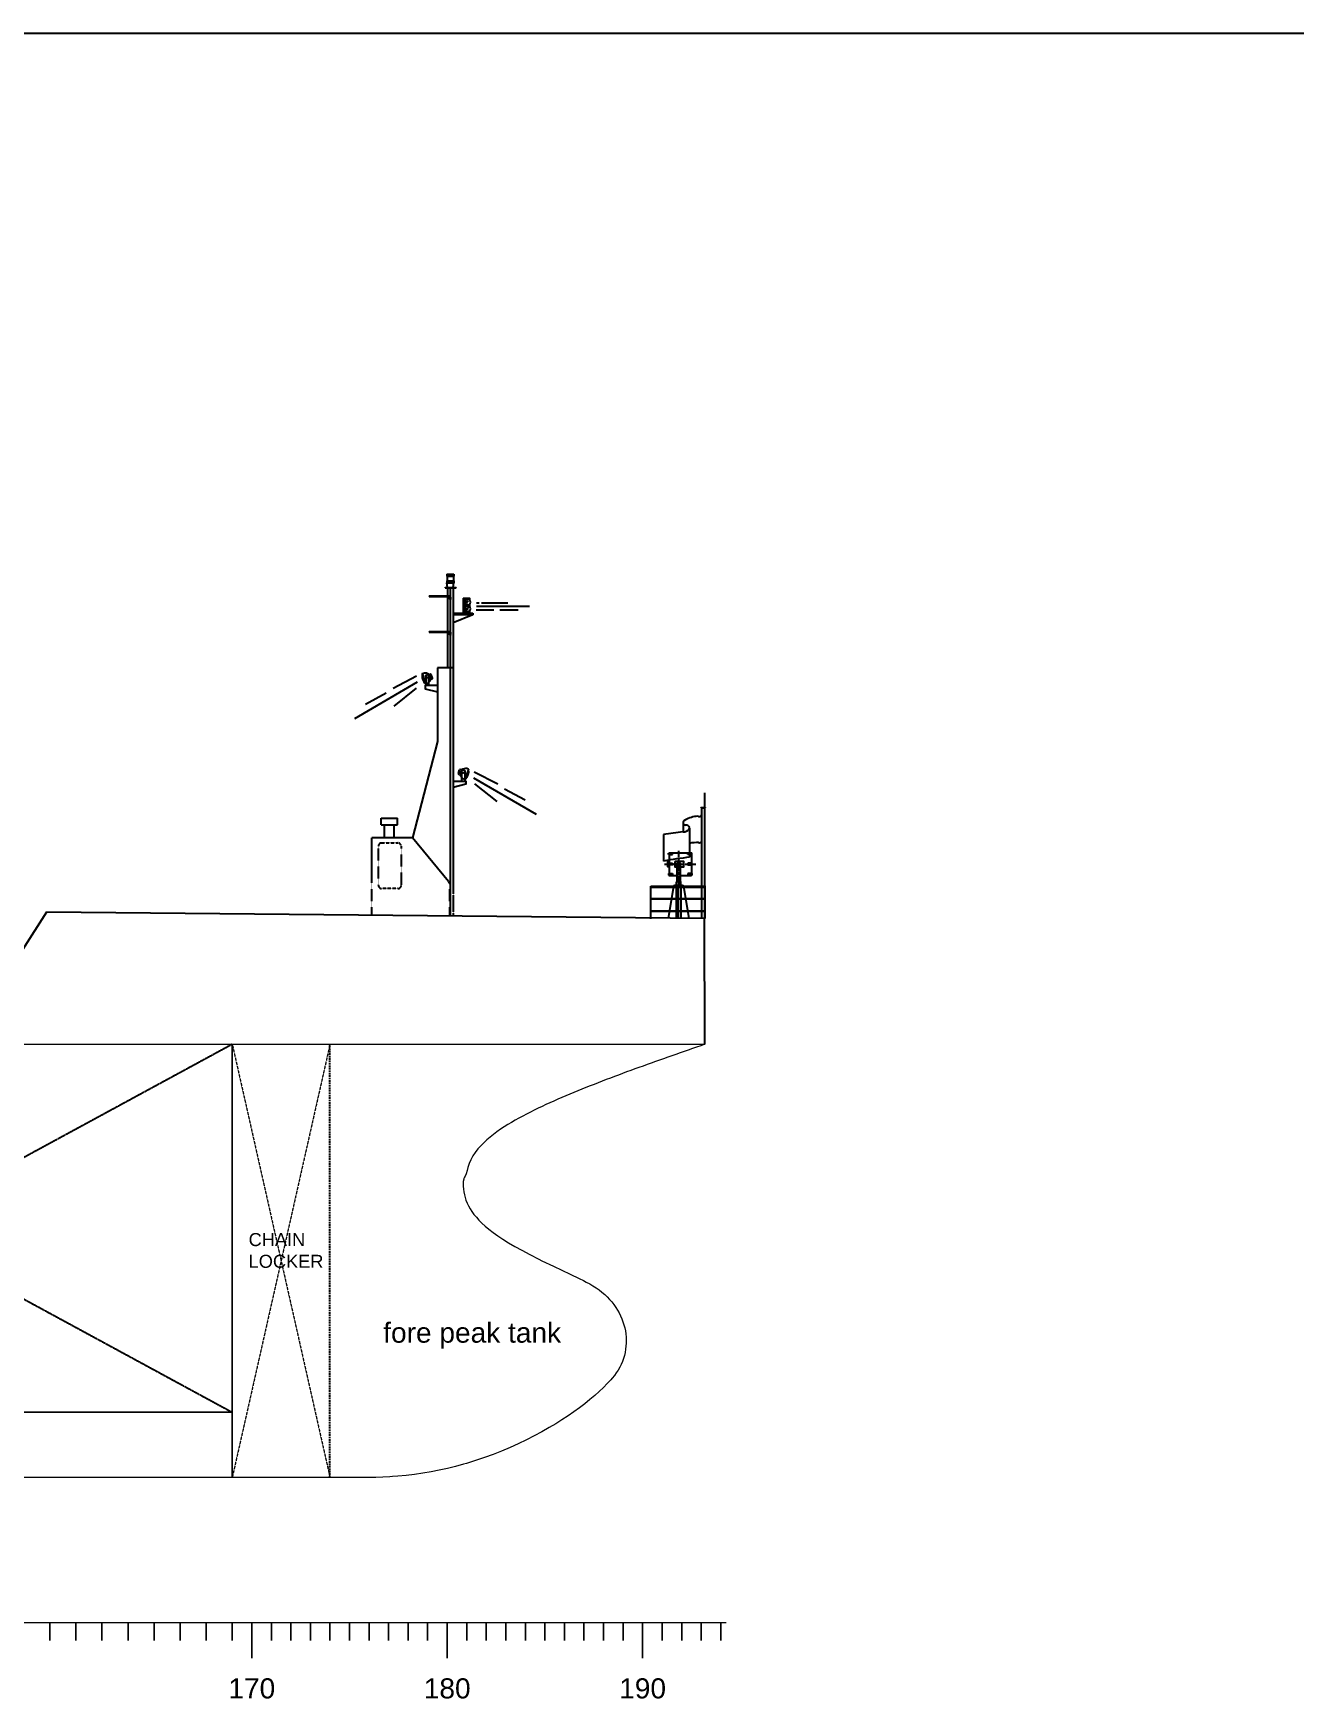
# Model space of a CAD drawing. Header units: millimetres. Extents: x -7277357 to 14022354, y -2768861 to 8298078.
# Drawn here: x 6276319 to 10149336, y 3183610 to 8298078 of the extents above; entities that cross this region are included whole.
import ezdxf
from ezdxf.enums import TextEntityAlignment as Align

# ---------------------------------------------------------------- set-up
doc = ezdxf.new("R2010")
doc.units = ezdxf.units.MM
doc.header["$LTSCALE"] = 10
for name, pattern in [('CENTER', [2, 1.25, -0.25, 0.25, -0.25]), ('CENTER2', [1.125, 0.75, -0.125, 0.125, -0.125]), ('DASHDOT1', [2.3, 2, -0.15, 0, -0.15]), ('DASHED', [0.75, 0.5, -0.25]), ('DASHED2', [0.375, 0.25, -0.125]), ('HIDDEN', [0.375, 0.25, -0.125])]:
    doc.linetypes.add(name, pattern=pattern)
for name, color, linetype in [('02', 7, 'CENTER'), ('11', 7, 'Continuous'), ('BULWARK', 7, 'Continuous'), ('PROFILE', 7, 'Continuous')]:
    doc.layers.add(name, color=color, linetype=linetype)
doc.styles.get("Standard").update_dxf_attribs({"font": 'arial.ttf'})

# ---------------------------------------------------------------- blocks, each defined once
blk = doc.blocks.new('SL-SUEZS')
for p, q in [((-290, 1024), (400, 1024)), ((-290, 1024), (-290, 1010)), ((400, 1024), (400, 1010)), ((-304, 1010), (-179, 1010)), ((-304, 963), (-304, 1010)), ((-304, 983), (-179, 983)), ((-304, 963), (-179, 963)), ((-290, 963), (-290, 701)), ((-290, 647), (-290, 385)), ((-179, 963), (-179, 1010)), ((-25, 724), (-50, 699)), ((-25, 724), (25, 724)), ((25, 724), (50, 699)), ((414, 1010), (289, 1010)), ((289, 963), (289, 1010)), ((414, 983), (289, 983)), ((414, 963), (289, 963)), ((400, 963), (400, 701)), ((400, 647), (400, 385)), ((414, 963), (414, 1010)), ((-304, 385), (-179, 385)), ((-304, 385), (-304, 338)), ((-304, 365), (-179, 365)), ((-304, 338), (-179, 338)), ((-290, 338), (-290, 324)), ((-290, 324), (-50, 324)), ((-179, 385), (-179, 338)), ((50, 324), (400, 324)), ((414, 385), (289, 385)), ((289, 385), (289, 338)), ((414, 365), (289, 365)), ((414, 338), (289, 338)), ((400, 338), (400, 324)), ((414, 385), (414, 338))]:
    blk.add_line(p, q)
at = {"color": 1, "linetype": 'CENTER2'}
for p, q in [((0, 1081), (0, -70)), ((-428, 674), (538, 674))]:
    blk.add_line(p, q, dxfattribs=at)
at = {"color": 7}
for p, q in [((-50, 699), (-50, 130)), ((50, 699), (50, 130))]:
    blk.add_line(p, q, dxfattribs=at)
for points in [[(-290, 744), (-340, 744), (-340, 604), (-290, 604)], [(-290, 739), (-335, 739), (-335, 609), (-290, 609)], [(-107, 755), (-107, 593), (-50, 593)], [(50, 593), (164, 593), (164, 755), (-107, 755)]]:
    blk.add_lwpolyline(points)
for points in [[(-179, 701), (-179, 647), (-304, 647), (-304, 701)], [(289, 701), (289, 647), (414, 647), (414, 701)], [(-150, 10), (-150, 0), (150, 0), (150, 10)], [(-120, 20), (-120, 10), (120, 10), (120, 20)], [(-75, 130), (-75, 20), (75, 20), (75, 130)]]:
    blk.add_lwpolyline(points, close=True)
for radius in [28.1, 23]:
    blk.add_circle((0, 674), radius)

msp = doc.modelspace()

# ---------------------------------------------------------------- linework, layer by layer
at = {"color": 6}
msp.add_line((-7277357.40145, 8298078.42645), (14022353.72141, 8298078.42645), dxfattribs=at)
at = {"color": 7}
for p, q in [((7545748.92659, 6636639.8822), (7567748.92659, 6636639.8822)), ((7545748.92659, 6636639.8822), (7545748.92659, 6630639.8822)), ((7545748.92659, 6630639.8822), (7567748.92659, 6630639.8822)), ((7545748.92659, 6616639.8822), (7567748.92659, 6616639.8822)), ((7545748.92659, 6616639.8822), (7545748.92659, 6610639.8822)), ((7545748.92659, 6610639.8822), (7567748.92659, 6610639.8822)), ((7567748.92659, 6636639.8822), (7567748.92659, 6630639.8822)), ((7567748.92659, 6616639.8822), (7567748.92659, 6610639.8822)), ((7491748.92659, 6570673.14903), (7555748.92659, 6570673.14903)), ((7491748.92659, 6569673.14903), (7557480.14006, 6569673.14903)), ((7491748.92659, 6568673.14903), (7555748.92659, 6568673.14903)), ((7540609.91273, 6595639.8822), (7574428.94281, 6595639.8822)), ((7540609.91273, 6594673.14903), (7540609.91273, 6595639.8822)), ((7540609.91273, 6594673.14903), (7574428.94281, 6594673.14903)), ((7548248.92659, 6594673.14903), (7548248.92659, 6349288.00601)), ((7550272.46749, 6595639.8822), (7564766.38805, 6595639.8822)), ((7555748.92659, 6559673.14903), (7557748.92659, 6559673.14903)), ((7565248.92659, 6594673.14903), (7565248.92659, 5703839.82927)), ((7574428.94281, 6594673.14903), (7574428.94281, 6595639.8822)), ((7596488.71508, 6563753.25694), (7596488.71508, 6517372.71103)), ((7603800.7848, 6549792.95035), (7609185.58065, 6555177.21543)), ((7604124.03179, 6547273.49935), (7612200.96008, 6555349.89687)), ((7608086.68244, 6548048.44288), (7609379.49345, 6549341.43082)), ((7637276.92892, 6549407.9556), (7645126.5051, 6549407.9556)), ((7652500.32259, 6549407.9556), (7733374.87793, 6549407.9556)), ((7565248.92659, 6517372.71103), (7625476.55629, 6517372.71103)), ((7625476.55629, 6512541.16822), (7565248.92659, 6512541.16822)), ((7625476.55629, 6512541.16822), (7565248.92659, 6487338.73739)), ((7612998.19652, 6534478.08507), (7604468.86399, 6525948.75254)), ((7608582.08009, 6533164.57355), (7604834.57362, 6529416.53621)), ((7609702.74034, 6528425.7409), (7611080.83059, 6529804.36182)), ((7615814.00152, 6542978.40145), (7615814.00152, 6538146.85874)), ((7625476.55629, 6517372.71103), (7625476.55629, 6512541.16822)), ((7635849.8297, 6527761.90805), (7689845.34566, 6527761.90805)), ((7636801.17024, 6539179.409), (7799977.20303, 6539179.409)), ((7708636.6641, 6527761.90805), (7765248.76439, 6527761.90805)), ((7491748.92659, 6460636.39446), (7555748.92659, 6460636.39446)), ((7491748.92659, 6459636.39446), (7557480.14006, 6459636.39446)), ((7491748.92659, 6458636.39446), (7555748.92659, 6458636.39446)), ((7454731.86515, 6305256.96377), (7262713.95653, 6193131.14543)), ((7453149.77733, 6323648.24866), (7380772.17674, 6285877.36049)), ((7470746.65663, 6331873.26549), (7475341.29313, 6333365.82785)), ((7470746.65663, 6331873.26549), (7481197.07056, 6299709.21752)), ((7481197.07056, 6299709.21752), (7481486.52439, 6299803.34306)), ((7481486.52439, 6323838.62283), (7481486.52439, 6294850.78172)), ((7491149.25607, 6294850.78172), (7491149.25607, 6323838.62283)), ((7491962.59294, 6329114.60808), (7495638.44369, 6330309.22424)), ((7491962.59294, 6329114.60808), (7496739.81882, 6314411.20506)), ((7496739.81882, 6314411.20506), (7500415.66957, 6315605.46737)), ((7501656.64076, 6318040.70078), (7498073.50018, 6329068.25305)), ((7359415.22908, 6271441.47224), (7296727.07634, 6237230.04585)), ((7451567.86632, 6286668.22753), (7382947.50333, 6231693.26917)), ((7581341.21242, 6024859.11291), (7584924.35301, 6035886.66518)), ((7591035.26025, 6035933.02021), (7586258.03437, 6021229.61719)), ((7591035.26025, 6035933.02021), (7587359.40949, 6037127.63637)), ((7612251.19656, 6038691.67762), (7601800.78263, 6006527.62965)), ((7612251.19656, 6038691.67762), (7607656.56006, 6040184.23998)), ((7586258.03437, 6021229.61719), (7582582.18361, 6022423.8795)), ((7591848.59712, 6001669.19385), (7591848.59712, 6030657.03496)), ((7601511.3288, 6030657.03496), (7601511.3288, 6001669.19385)), ((7601800.78263, 6006527.62965), (7601511.3288, 6006621.75519)), ((7628265.98803, 6012075.3759), (7820283.89665, 5899949.55756)), ((7629848.07586, 6030466.66079), (7702225.67645, 5992695.77262)), ((7631429.98686, 5993486.63966), (7700050.34985, 5938511.6813)), ((7723582.62411, 5978259.88437), (7786270.77685, 5944048.45798)), ((8338163.23495, 5579850.46378), (8338163.23495, 5966028.99352)), ((8172862.84435, 5578830.28553), (8172862.84435, 5678830.28553)), ((8242211.61768, 5679350.85771), (8225319.62587, 5579154.03109)), ((8249711.61768, 5681350.85771), (8249711.61768, 5579304.57024)), ((8257211.61768, 5579350.85771), (8257211.61768, 5679350.85771)), ((8264711.61768, 5681350.85771), (8264711.61768, 5579397.14518)), ((8272211.61768, 5679350.85771), (8289037.31322, 5579547.27517)), ((8338163.23495, 5679850.46378), (8338163.23495, 5579850.46378)), ((6316930.42983, 5599521.48716), (6057430.80354, 5193239.93405)), ((8338163.23495, 5579850.46378), (6316930.42983, 5599521.48716)), ((8338163.23495, 5579418.46378), (8337299.23495, 5579418.46378)), ((8338163.23495, 5193239.93405), (8337548.1454, 5579856.44995)), ((8338163.23495, 5579418.46378), (8338163.23495, 5580282.46378))]:
    msp.add_line(p, q, dxfattribs=at)
at = {"linetype": 'CENTER'}
for p, q in [((7491748.92659, 6570673.14903), (7491748.92659, 6568673.14903)), ((7555748.92659, 6568673.14903), (7555748.92659, 6559673.14903)), ((7557748.92659, 6568673.14903), (7557748.92659, 6559673.14903)), ((7491748.92659, 6460636.39446), (7491748.92659, 6458636.39446)), ((7555748.92659, 6458636.39446), (7555748.92659, 6449636.39446)), ((7557748.92659, 6458636.39446), (7557748.92659, 6449636.39446))]:
    msp.add_line(p, q, dxfattribs=at)
at = {"linetype": 'DASHDOT1'}
msp.add_line((7556748.92659, 6594673.14903), (7556748.92659, 5587372.61333), dxfattribs=at)
at = {"linetype": 'Continuous'}
msp.add_line((7517748.92659, 6349288.00601), (7517748.92659, 6123015.35684), dxfattribs=at)
at = {"color": 7, "linetype": 'DASHED'}
for p, q in [((7481486.52439, 6299803.34306), (7485792.06099, 6301202.48757)), ((7601511.3288, 6006621.75519), (7597205.79219, 6008020.8997))]:
    msp.add_line(p, q, dxfattribs=at)
for p, q in [((7517748.92659, 6123015.35684), (7440248.9266, 5827372.61333)), ((8326353.0954, 5920909.35802), (8326353.0954, 5919603.56525)), ((8326353.0954, 5920909.35802), (8338743.19839, 5920909.35802)), ((8326353.0954, 5919603.56525), (8338743.19839, 5919603.56525)), ((8327548.1454, 5919603.25978), (8327548.1454, 5579837.52361)), ((8337548.1454, 5919603.56525), (8337548.1454, 5579837.52361)), ((8338743.19839, 5920909.35802), (8338743.19839, 5919603.56525)), ((8211495.61295, 5837224.73713), (8211495.61295, 5755987.49852)), ((8271451.29735, 5873716.56869), (8271451.29735, 5845860.50951)), ((8291378.82742, 5857270.38982), (8291378.82742, 5767611.35394))]:
    msp.add_line(p, q)
at = {"color": 4}
for p, q in [((7440248.9266, 5827372.61333), (7315248.9266, 5827372.61333)), ((7315248.9266, 5691538.53819), (7315248.9266, 5827372.61333)), ((7550633.61537, 5692991.25309), (7440248.9266, 5827372.61333))]:
    msp.add_line(p, q, dxfattribs=at)
at = {"linetype": 'HIDDEN'}
for p, q in [((7335908.09266, 5681609.21504), (7335908.09266, 5801609.21504)), ((7345908.09266, 5811609.21504), (7395908.09266, 5811609.21504)), ((7405908.09266, 5801609.21504), (7405908.09266, 5681609.21504)), ((7395908.09266, 5671609.21504), (7345908.09266, 5671609.21504))]:
    msp.add_line(p, q, dxfattribs=at)
at = {"color": 0, "linetype": 'ByBlock'}
for p, q in [((8327548.1454, 5738594.77153), (8327548.1454, 5738606.52153)), ((8337548.1454, 5738594.77153), (8337548.1454, 5738606.52153))]:
    msp.add_line(p, q, dxfattribs=at)
at = {"color": 1, "linetype": 'HIDDEN'}
for p, q in [((7315248.9266, 5587372.61333), (7315248.9266, 5691538.53819)), ((7555248.9266, 5587372.61333), (7555248.9266, 5687372.61333))]:
    msp.add_line(p, q, dxfattribs=at)
at = {"color": 1}
msp.add_line((7550633.61537, 5692991.25309), (7555248.9266, 5687372.61333), dxfattribs=at)
at = {"color": 7, "linetype": 'HIDDEN'}
for p, q in [((7565248.92659, 5707372.61333), (7565248.92659, 5587372.61333)), ((7565248.92659, 5703811.10098), (7565248.92659, 5599427.2284))]:
    msp.add_line(p, q, dxfattribs=at)
at = {"color": 0, "linetype": 'DASHED', "transparency": 33554521}
for p, q in [((4807163.23495, 5193239.93405), (6887163.23495, 4063239.93405)), ((6887163.23495, 5193239.93405), (4807163.23495, 4063239.93405))]:
    msp.add_line(p, q, dxfattribs=at)
at = {"linetype": 'HIDDEN', "lineweight": 18, "ltscale": 2}
for p, q in [((6887163.23495, 5193239.93405), (7187163.23495, 3863239.93405)), ((7187163.23495, 5193239.93405), (6887163.23495, 3863239.93405))]:
    msp.add_line(p, q, dxfattribs=at)
at = {"linetype": 'DASHED2', "ltscale": 2000}
msp.add_line((7187163.23495, 3863239.93405), (7187163.23495, 5193239.93405), dxfattribs=at)
at = {"color": 7}
for points in [[(7596488.71508, 6563753.25694), (7615814.00152, 6563753.25694), (7615814.00152, 6558921.71413)], [(7615814.00152, 6558921.71413), (7601320.08097, 6558921.71413), (7601320.08097, 6542978.40145), (7615814.00152, 6542978.40145), (7615814.00152, 6538146.85874), (7601320.08097, 6538146.85874), (7601320.08097, 6522203.54606), (7615814.00152, 6522203.54606), (7615814.00152, 6517372.71103)], [(7517748.92659, 6294850.78172), (7479098.53063, 6294850.78172), (7479098.53063, 6285188.05003), (7517748.92659, 6275525.31835)], [(7565248.92659, 6001669.19385), (7603899.32256, 6001669.19385), (7603899.32256, 5992006.46216), (7565248.92659, 5982343.73048)]]:
    msp.add_lwpolyline(points, dxfattribs=at)
for centre in [(7486317.89018, 6323838.62283), (7596679.96301, 6030657.03496)]:
    msp.add_circle(centre, 4831.30685, dxfattribs=at)
for centre, radius, start, end in [((7603868.72505, 6550950.05779), 14360.90135, 326.282917995, 33.717085006), ((7603868.72505, 6530175.2024), 14360.90135, 326.282917995, 33.717085006), ((7501817.64503, 6324189.29366), 32007.40793, 166.1092449991, 229.8911890023), ((7478047.75677, 6309330.54809), 24187.29944, 54.8799089782, 96.4246579876), ((7467324.34329, 6327649.6464), 32257.18571, 317.6117320141, 335.7698579853), ((7496235.22091, 6328471.29881), 1932.52261, 17.9904399957, 107.9886939793), ((7499818.71544, 6317443.74655), 1932.52261, 287.9904439898, 17.9936909924), ((7586762.63228, 6035289.71094), 1932.52261, 72.0113060207, 162.0095600043), ((7604950.09642, 6016148.96022), 24187.29944, 83.5753420124, 125.1200910218), ((7581180.20816, 6031007.70579), 32007.40793, 310.1088109977, 13.8907550009), ((7583179.13775, 6024262.15868), 1932.52261, 162.0063090076, 252.0095560102), ((7615673.5099, 6034468.05853), 32257.18571, 204.2301420147, 222.3882679859)]:
    msp.add_arc(centre, radius, start, end, dxfattribs=at)
at = {"color": 7, "linetype": 'DASHED'}
for centre, start, end in [((7467324.34329, 6327649.6464), 304.9261170086, 317.6117320141), ((7615673.5099, 6034468.05853), 222.3882679859, 235.0738829914)]:
    msp.add_arc(centre, 32257.18571, start, end, dxfattribs=at)
for centre, radius, start, end in [((8325399.63437, 5796135.15001), 98142.11564, 97.9658028544, 121.5718177814), ((8315111.25012, 5867015.33931), 26522.59788, 82.7434286575, 99.3435284931), ((8321327.37789, 5899063.43193), 6413.86741, 243.4587466972, 345.9050245695), ((8411452.71175, 4663323.84632), 1190809.02868, 96.75215171346, 99.66673203066), ((8278921.84455, 5874103.73334), 7480.57297, 130.9845363455, 266.66944043), ((8272910.31469, 5867150.18825), 21318.95187, 266.3782782038, 325.3646829711), ((8280503.41635, 5855638.45553), 11180.62657, 16.166962366, 100.3887970672), ((8287330.82309, 5857638.2631), 4064.6857, 320.1471744775, 17.1112282577), ((8314031.29846, 5721171.75917), 91716.87781, 86.7891011821, 104.2237522281), ((8321362.17668, 5819626.37126), 7222.9009, 252.3192807953, 328.91899331), ((8411452.71175, 4663323.84632), 1110809.02868, 96.19950396852, 100.37036142582)]:
    msp.add_arc(centre, radius, start, end)
at = {"linetype": 'HIDDEN'}
for centre, start, end in [((7345908.09266, 5801609.21504), 90, 180), ((7395908.09266, 5801609.21504), 0, 90), ((7345908.09266, 5681609.21504), 180, 270), ((7395908.09266, 5681609.21504), 270, 0)]:
    msp.add_arc(centre, 10000, start, end, dxfattribs=at)
at = {"layer": '02', "color": 7, "linetype": 'Continuous'}
for p, q in [((7548183.29912, 6595639.8822), (7545748.92659, 6610639.8822)), ((7565266.74269, 6595639.8822), (7567748.92659, 6610639.8822))]:
    msp.add_line(p, q, dxfattribs=at)
at = {"layer": '02', "linetype": 'Continuous'}
for p, q in [((7546802.59356, 6630639.8822), (7546802.59356, 6616639.8822)), ((7566695.25962, 6630639.8822), (7566695.25962, 6616639.8822)), ((7547511.89848, 6568673.14903), (7547511.89848, 6567765.65042)), ((7547511.89848, 6567765.65042), (7555748.92659, 6559673.14903)), ((7547511.89848, 6458636.39446), (7547511.89848, 6457728.89586)), ((7547511.89848, 6457728.89586), (7555748.92659, 6449636.39446)), ((7555748.92659, 6449636.39446), (7557748.92659, 6449636.39446)), ((7565248.92659, 6349288.00601), (7517748.92659, 6349288.00601))]:
    msp.add_line(p, q, dxfattribs=at)
for centre in [(7555746.94363, 6568671.16606), (7555746.94363, 6458634.41149)]:
    msp.add_arc(centre, 2001.98395, 0.0567515576, 89.9432484569, dxfattribs=at)
at = {"layer": '11', "color": 7, "linetype": 'Continuous', "lineweight": 20, "flags": 128}
for points in [[(-6352836.76505, 5193239.93405), (8338163.23495, 5193239.93405), (8325463.23495, 5188839.93405), (8312763.23495, 5184439.93405), (8300163.23495, 5180139.93405), (8287463.23495, 5175739.93405), (8274763.23495, 5171339.93405), (8262163.23495, 5166839.93405), (8249463.23495, 5162439.93405), (8236863.23495, 5158039.93405), (8224163.23495, 5153539.93405), (8211563.23495, 5149139.93405), (8198963.23495, 5144639.93405), (8186363.23495, 5140139.93405), (8173663.23495, 5135639.93405), (8161063.23495, 5131039.93405), (8148463.23495, 5126539.93405), (8135863.23495, 5122039.93405), (8123363.23495, 5117439.93405), (8110763.23495, 5112839.93405), (8098163.23495, 5108239.93405), (8085663.23495, 5103539.93405), (8073063.23495, 5098839.93405), (8060563.23495, 5094139.93405), (8048063.23495, 5089439.93405), (8035563.23495, 5084739.93405), (8023063.23495, 5079939.93405), (8010563.23495, 5075139.93405), (7998163.23495, 5070239.93405), (7985663.23495, 5065339.93405), (7973263.23495, 5060439.93405), (7960863.23495, 5055439.93405), (7948463.23495, 5050439.93405), (7936163.23495, 5045439.93405), (7923763.23495, 5040239.93405), (7911463.23495, 5035139.93405), (7899263.23495, 5029839.93405), (7886963.23495, 5024539.93405), (7874763.23495, 5019139.93405), (7862663.23495, 5013739.93405), (7850463.23495, 5008239.93405), (7838463.23495, 5002639.93405), (7826363.23495, 4996839.93405), (7814463.23495, 4991039.93405), (7802563.23495, 4985139.93405), (7790663.23495, 4979039.93405), (7778963.23495, 4972939.93405), (7767263.23495, 4966539.93405), (7755663.23495, 4960039.93405), (7744263.23495, 4953439.93405), (7732963.23495, 4946539.93405), (7721763.23495, 4939439.93405), (7710663.23495, 4932139.93405), (7699863.23495, 4924539.93405), (7689263.23495, 4916739.93405), (7678863.23495, 4908539.93405), (7668863.23495, 4899939.93405), (7659163.23495, 4891039.93405), (7649963.23495, 4881639.93405), (7641263.23495, 4871739.93405), (7633163.23495, 4861439.93405), (7625863.23495, 4850439.93405), (7619463.23495, 4838939.93405), (7614363.23495, 4826939.93405), (7610663.23495, 4814539.93405), (7608663.23495, 4805639.93405), (7605263.23495, 4795539.93405), (7601863.23495, 4788639.93405), (7600263.23495, 4785139.93405), (7598563.23495, 4780939.93405), (7597763.23495, 4778539.93405), (7597163.23495, 4776739.93405), (7596763.23495, 4775039.93405), (7596363.23495, 4772339.93405), (7596263.23495, 4769739.93405), (7596163.23495, 4768039.93405), (7596363.23495, 4762839.93405), (7596563.23495, 4757739.93405), (7597163.23495, 4748839.93405), (7598163.23495, 4740139.93405), (7599763.23495, 4731439.93405), (7601963.23495, 4722839.93405), (7604763.23495, 4714239.93405), (7608263.23495, 4705639.93405), (7612463.23495, 4697039.93405), (7617363.23495, 4688439.93405), (7622963.23495, 4679739.93405), (7629363.23495, 4671039.93405), (7636663.23495, 4662139.93405), (7644763.23495, 4653139.93405), (7653963.23495, 4644039.93405), (7664163.23495, 4634739.93405), (7675463.23495, 4625139.93405), (7688163.23495, 4615439.93405), (7702163.23495, 4605339.93405), (7717763.23495, 4594839.93405), (7735063.23495, 4584039.93405), (7754463.23495, 4572639.93405), (7776063.23495, 4560539.93405), (7800463.23495, 4547639.93405), (7828563.23495, 4533439.93405), (7838163.23495, 4528739.93405), (7873663.23495, 4511439.93405), (7924563.23495, 4487239.93405), (7951963.23495, 4474039.93405), (7965363.23495, 4467539.93405), (7974063.23495, 4463239.93405), (7984663.23495, 4457639.93405), (7994763.23495, 4451739.93405), (8004463.23495, 4445539.93405), (8013663.23495, 4438939.93405), (8022363.23495, 4432039.93405), (8030663.23495, 4424939.93405), (8038463.23495, 4417539.93405), (8045763.23495, 4409839.93405), (8052563.23495, 4401939.93405), (8058863.23495, 4393739.93405), (8064763.23495, 4385439.93405), (8070163.23495, 4376939.93405), (8075063.23495, 4368239.93405), (8079463.23495, 4359339.93405), (8083463.23495, 4350339.93405), (8086863.23495, 4341239.93405), (8089763.23495, 4331939.93405), (8092263.23495, 4322639.93405), (8094163.23495, 4313239.93405), (8095563.23495, 4303839.93405), (8096463.23495, 4294339.93405), (8096863.23495, 4284939.93405), (8096763.23495, 4275439.93405), (8096063.23495, 4265939.93405), (8094963.23495, 4256539.93405), (8093263.23495, 4247139.93405), (8091063.23495, 4237839.93405), (8088263.23495, 4228639.93405), (8084963.23495, 4219439.93405), (8081163.23495, 4210439.93405), (8076763.23495, 4201639.93405), (8071863.23495, 4192939.93405), (8066363.23495, 4184439.93405), (8060363.23495, 4176039.93405), (8053763.23495, 4167939.93405), (8049563.23495, 4163239.93405), (8048563.23495, 4162039.93405), (8044863.23495, 4157939.93405), (8038763.23495, 4151439.93405), (8027063.23495, 4139739.93405), (8014063.23495, 4127339.93405), (8000063.23495, 4114839.93405), (7985163.23495, 4102139.93405), (7969463.23495, 4089539.93405), (7953063.23495, 4076939.93405), (7935963.23495, 4064439.93405), (7918063.23495, 4052039.93405), (7899563.23495, 4039839.93405), (7880363.23495, 4027839.93405), (7860663.23495, 4016039.93405), (7838163.23495, 4003239.93405), (7814463.23495, 3990539.93405), (7790263.23495, 3978239.93405), (7765463.23495, 3966339.93405), (7740163.23495, 3954939.93405), (7714263.23495, 3944039.93405), (7687963.23495, 3933739.93405), (7661263.23495, 3923939.93405), (7634063.23495, 3914839.93405), (7606563.23495, 3906339.93405), (7597163.23495, 3903639.93405), (7572663.23495, 3896939.93405), (7547863.23495, 3890839.93405), (7522963.23495, 3885339.93405), (7497763.23495, 3880439.93405), (7472463.23495, 3876139.93405), (7447063.23495, 3872539.93405), (7421563.23495, 3869439.93405), (7396063.23495, 3867039.93405), (7379663.23495, 3865839.93405), (7371463.23495, 3865239.93405), (7349863.23495, 3863939.93405), (7328163.23495, 3863239.93405), (7325063.23495, 3863239.93405), (2889663.23495, 3863239.93405)], [(4807163.23495, 4063239.93405), (4807163.23495, 5193239.93405), (6887163.23495, 5193239.93405), (6887163.23495, 4063239.93405), (4807163.23495, 4063239.93405)], [(6887163.23495, 3863239.93405), (6887163.23495, 5193239.93405), (8338163.23495, 5193239.93405), (8325463.23495, 5188839.93405), (8312763.23495, 5184439.93405), (8300163.23495, 5180139.93405), (8287463.23495, 5175739.93405), (8274763.23495, 5171339.93405), (8262163.23495, 5166839.93405), (8249463.23495, 5162439.93405), (8236863.23495, 5158039.93405), (8224163.23495, 5153539.93405), (8211563.23495, 5149139.93405), (8198963.23495, 5144639.93405), (8186363.23495, 5140139.93405), (8173663.23495, 5135639.93405), (8161063.23495, 5131039.93405), (8148463.23495, 5126539.93405), (8135863.23495, 5122039.93405), (8123363.23495, 5117439.93405), (8110763.23495, 5112839.93405), (8098163.23495, 5108239.93405), (8085663.23495, 5103539.93405), (8073063.23495, 5098839.93405), (8060563.23495, 5094139.93405), (8048063.23495, 5089439.93405), (8035563.23495, 5084739.93405), (8023063.23495, 5079939.93405), (8010563.23495, 5075139.93405), (7998163.23495, 5070239.93405), (7985663.23495, 5065339.93405), (7973263.23495, 5060439.93405), (7960863.23495, 5055439.93405), (7948463.23495, 5050439.93405), (7936163.23495, 5045439.93405), (7923763.23495, 5040239.93405), (7911463.23495, 5035139.93405), (7899263.23495, 5029839.93405), (7886963.23495, 5024539.93405), (7874763.23495, 5019139.93405), (7862663.23495, 5013739.93405), (7850463.23495, 5008239.93405), (7838463.23495, 5002639.93405), (7826363.23495, 4996839.93405), (7814463.23495, 4991039.93405), (7802563.23495, 4985139.93405), (7790663.23495, 4979039.93405), (7778963.23495, 4972939.93405), (7767263.23495, 4966539.93405), (7755663.23495, 4960039.93405), (7744263.23495, 4953439.93405), (7732963.23495, 4946539.93405), (7721763.23495, 4939439.93405), (7710663.23495, 4932139.93405), (7699863.23495, 4924539.93405), (7689263.23495, 4916739.93405), (7678863.23495, 4908539.93405), (7668863.23495, 4899939.93405), (7659163.23495, 4891039.93405), (7649963.23495, 4881639.93405), (7641263.23495, 4871739.93405), (7633163.23495, 4861439.93405), (7625863.23495, 4850439.93405), (7619463.23495, 4838939.93405), (7614363.23495, 4826939.93405), (7610663.23495, 4814539.93405), (7608663.23495, 4805639.93405), (7605263.23495, 4795539.93405), (7601863.23495, 4788639.93405), (7600263.23495, 4785139.93405), (7598563.23495, 4780939.93405), (7597763.23495, 4778539.93405), (7597163.23495, 4776739.93405), (7596763.23495, 4775039.93405), (7596363.23495, 4772339.93405), (7596263.23495, 4769739.93405), (7596163.23495, 4768039.93405), (7596363.23495, 4762839.93405), (7596563.23495, 4757739.93405), (7597163.23495, 4748839.93405), (7598163.23495, 4740139.93405), (7599763.23495, 4731439.93405), (7601963.23495, 4722839.93405), (7604763.23495, 4714239.93405), (7608263.23495, 4705639.93405), (7612463.23495, 4697039.93405), (7617363.23495, 4688439.93405), (7622963.23495, 4679739.93405), (7629363.23495, 4671039.93405), (7636663.23495, 4662139.93405), (7644763.23495, 4653139.93405), (7653963.23495, 4644039.93405), (7664163.23495, 4634739.93405), (7675463.23495, 4625139.93405), (7688163.23495, 4615439.93405), (7702163.23495, 4605339.93405), (7717763.23495, 4594839.93405), (7735063.23495, 4584039.93405), (7754463.23495, 4572639.93405), (7776063.23495, 4560539.93405), (7800463.23495, 4547639.93405), (7828563.23495, 4533439.93405), (7838163.23495, 4528739.93405), (7873663.23495, 4511439.93405), (7924563.23495, 4487239.93405), (7951963.23495, 4474039.93405), (7965363.23495, 4467539.93405), (7974063.23495, 4463239.93405), (7984663.23495, 4457639.93405), (7994763.23495, 4451739.93405), (8004463.23495, 4445539.93405), (8013663.23495, 4438939.93405), (8022363.23495, 4432039.93405), (8030663.23495, 4424939.93405), (8038463.23495, 4417539.93405), (8045763.23495, 4409839.93405), (8052563.23495, 4401939.93405), (8058863.23495, 4393739.93405), (8064763.23495, 4385439.93405), (8070163.23495, 4376939.93405), (8075063.23495, 4368239.93405), (8079463.23495, 4359339.93405), (8083463.23495, 4350339.93405), (8086863.23495, 4341239.93405), (8089763.23495, 4331939.93405), (8092263.23495, 4322639.93405), (8094163.23495, 4313239.93405), (8095563.23495, 4303839.93405), (8096463.23495, 4294339.93405), (8096863.23495, 4284939.93405), (8096763.23495, 4275439.93405), (8096063.23495, 4265939.93405), (8094963.23495, 4256539.93405), (8093263.23495, 4247139.93405), (8091063.23495, 4237839.93405), (8088263.23495, 4228639.93405), (8084963.23495, 4219439.93405), (8081163.23495, 4210439.93405), (8076763.23495, 4201639.93405), (8071863.23495, 4192939.93405), (8066363.23495, 4184439.93405), (8060363.23495, 4176039.93405), (8053763.23495, 4167939.93405), (8049563.23495, 4163239.93405), (8048563.23495, 4162039.93405), (8044863.23495, 4157939.93405), (8038763.23495, 4151439.93405), (8027063.23495, 4139739.93405), (8014063.23495, 4127339.93405), (8000063.23495, 4114839.93405), (7985163.23495, 4102139.93405), (7969463.23495, 4089539.93405), (7953063.23495, 4076939.93405), (7935963.23495, 4064439.93405), (7918063.23495, 4052039.93405), (7899563.23495, 4039839.93405), (7880363.23495, 4027839.93405), (7860663.23495, 4016039.93405), (7838163.23495, 4003239.93405), (7814463.23495, 3990539.93405), (7790263.23495, 3978239.93405), (7765463.23495, 3966339.93405), (7740163.23495, 3954939.93405), (7714263.23495, 3944039.93405), (7687963.23495, 3933739.93405), (7661263.23495, 3923939.93405), (7634063.23495, 3914839.93405), (7606563.23495, 3906339.93405), (7597163.23495, 3903639.93405), (7572663.23495, 3896939.93405), (7547863.23495, 3890839.93405), (7522963.23495, 3885339.93405), (7497763.23495, 3880439.93405), (7472463.23495, 3876139.93405), (7447063.23495, 3872539.93405), (7421563.23495, 3869439.93405), (7396063.23495, 3867039.93405), (7379663.23495, 3865839.93405), (7371463.23495, 3865239.93405), (7349863.23495, 3863939.93405), (7328163.23495, 3863239.93405), (7325063.23495, 3863239.93405), (6887163.23495, 3863239.93405)], [(4807163.23495, 3863239.93405), (4807163.23495, 4063239.93405), (6887163.23495, 4063239.93405), (6887163.23495, 3863239.93405), (4807163.23495, 3863239.93405)]]:
    msp.add_lwpolyline(points, dxfattribs=at)
at = {"layer": '11', "color": 3, "linetype": 'Continuous', "lineweight": 20, "flags": 128}
msp.add_lwpolyline([(6247163.23495, 3417597.65961), (6327163.23495, 3417597.65961), (6327163.23495, 3362697.65961), (6327163.23495, 3417597.65961), (6407163.23495, 3417597.65961), (6407163.23495, 3362697.65961), (6407163.23495, 3417597.65961), (6487163.23495, 3417597.65961), (6487163.23495, 3362697.65961), (6487163.23495, 3417597.65961), (6567163.23495, 3417597.65961), (6567163.23495, 3362697.65961), (6567163.23495, 3417597.65961), (6647163.23495, 3417597.65961), (6647163.23495, 3362697.65961), (6647163.23495, 3417597.65961), (6727163.23495, 3417597.65961), (6727163.23495, 3362697.65961), (6727163.23495, 3417597.65961), (6807163.23495, 3417597.65961), (6807163.23495, 3362697.65961), (6807163.23495, 3417597.65961), (6887163.23495, 3417597.65961), (6887163.23495, 3362697.65961), (6887163.23495, 3417597.65961), (6947163.23495, 3417597.65961), (6947163.23495, 3307897.65961), (6947163.23495, 3417597.65961), (7007163.23495, 3417597.65961), (7007163.23495, 3362697.65961), (7007163.23495, 3417597.65961), (7067163.23495, 3417597.65961), (7067163.23495, 3362697.65961), (7067163.23495, 3417597.65961), (7127163.23495, 3417597.65961), (7127163.23495, 3362697.65961), (7127163.23495, 3417597.65961), (7187163.23495, 3417597.65961), (7187163.23495, 3362697.65961), (7187163.23495, 3417597.65961), (7247163.23495, 3417597.65961), (7247163.23495, 3362697.65961), (7247163.23495, 3417597.65961), (7307163.23495, 3417597.65961), (7307163.23495, 3362697.65961), (7307163.23495, 3417597.65961), (7367163.23495, 3417597.65961), (7367163.23495, 3362697.65961), (7367163.23495, 3417597.65961), (7427163.23495, 3417597.65961), (7427163.23495, 3362697.65961), (7427163.23495, 3417597.65961), (7487163.23495, 3417597.65961), (7487163.23495, 3362697.65961), (7487163.23495, 3417597.65961), (7547163.23495, 3417597.65961), (7547163.23495, 3307897.65961), (7547163.23495, 3417597.65961), (7607163.23495, 3417597.65961), (7607163.23495, 3362697.65961), (7607163.23495, 3417597.65961), (7667163.23495, 3417597.65961), (7667163.23495, 3362697.65961), (7667163.23495, 3417597.65961), (7727163.23495, 3417597.65961), (7727163.23495, 3362697.65961), (7727163.23495, 3417597.65961), (7787163.23495, 3417597.65961), (7787163.23495, 3362697.65961), (7787163.23495, 3417597.65961), (7847163.23495, 3417597.65961), (7847163.23495, 3362697.65961), (7847163.23495, 3417597.65961), (7907163.23495, 3417597.65961), (7907163.23495, 3362697.65961), (7907163.23495, 3417597.65961), (7967163.23495, 3417597.65961), (7967163.23495, 3362697.65961), (7967163.23495, 3417597.65961), (8027163.23495, 3417597.65961), (8027163.23495, 3362697.65961), (8027163.23495, 3417597.65961), (8087163.23495, 3417597.65961), (8087163.23495, 3362697.65961), (8087163.23495, 3417597.65961), (8147163.23495, 3417597.65961), (8147163.23495, 3307897.65961), (8147163.23495, 3417597.65961), (8207163.23495, 3417597.65961), (8207163.23495, 3362697.65961), (8207163.23495, 3417597.65961), (8267163.23495, 3417597.65961), (8267163.23495, 3362697.65961), (8267163.23495, 3417597.65961), (8327163.23495, 3417597.65961), (8327163.23495, 3362697.65961), (8327163.23495, 3417597.65961), (8387163.23495, 3417597.65961), (8387163.23495, 3362697.65961), (8387163.23495, 3417597.65961), (8404163.23495, 3417597.65961)], dxfattribs=at)
at = {"layer": 'BULWARK'}
for points in [[(8172862.84435, 5678830.28553), (8338163.23495, 5679850.46378)], [(8172862.84435, 5674830.28553), (8338163.23495, 5675850.46378)], [(8172862.84435, 5641280.28553), (8338163.23495, 5642300.46378)], [(8172862.84435, 5639380.28553), (8338163.23495, 5640400.46378)], [(8173477.93389, 5602784.08166), (8338778.32449, 5603804.25991)], [(8173477.93389, 5600884.08166), (8338778.32449, 5601904.25991)]]:
    msp.add_lwpolyline(points, dxfattribs=at)
at = {"layer": 'Defpoints', "color": 0, "linetype": 'ByBlock'}
for p in [(7325248.92655, 5827372.61333), (7325248.92655, 5827372.61333), (7325248.92655, 5827372.61333), (8327548.1454, 5738588.52153), (8327548.1454, 5738588.52153), (8337548.1454, 5738588.52153)]:
    msp.add_point(p, dxfattribs=at)
at = {"layer": 'PROFILE', "color": 7}
for p, q in [((7344138.48751, 5867372.61332), (7344138.48751, 5887372.61332)), ((7344138.48751, 5887372.61332), (7394138.4875, 5887372.61332)), ((7394138.4875, 5867372.61332), (7394138.4875, 5887372.61332)), ((7344138.48751, 5867372.61332), (7394138.4875, 5867372.61332)), ((7354138.48751, 5827372.61333), (7354138.48751, 5867372.61332)), ((7384138.4875, 5827372.61333), (7384138.4875, 5867372.61332))]:
    msp.add_line(p, q, dxfattribs=at)

# ---------------------------------------------------------------- block references
at = {"color": 7, "xscale": 100, "yscale": 100, "zscale": 100}
msp.add_blockref('SL-SUEZS', (8257211.61768, 5679350.85771), dxfattribs=at)

# ---------------------------------------------------------------- texts
at = {"linetype": 'Continuous', "ltscale": 450.5, "insert": (6937389.11278, 4613490.78803), "char_height": 40000, "attachment_point": 1}
msp.add_mtext_dynamic_manual_height_columns('CHAIN\\PLOCKER', width=306866.1791086, gutter_width=611053.48156, heights=[188484.74701], dxfattribs=at)
at = {"layer": '11', "color": 7}
msp.add_text('fore peak tank', height=61711.9, dxfattribs=at).set_placement((7623811.71435, 4276931.51012), align=Align.CENTER)
for s, p in [('170', (6947163.23495, 3246197.65961)), ('180', (7547163.23495, 3246197.65961)), ('190', (8147163.23495, 3246197.65961))]:
    msp.add_text(s, height=61711.9, dxfattribs=at).set_placement(p, align=Align.TOP_CENTER)

doc.saveas('drawing.dxf')
